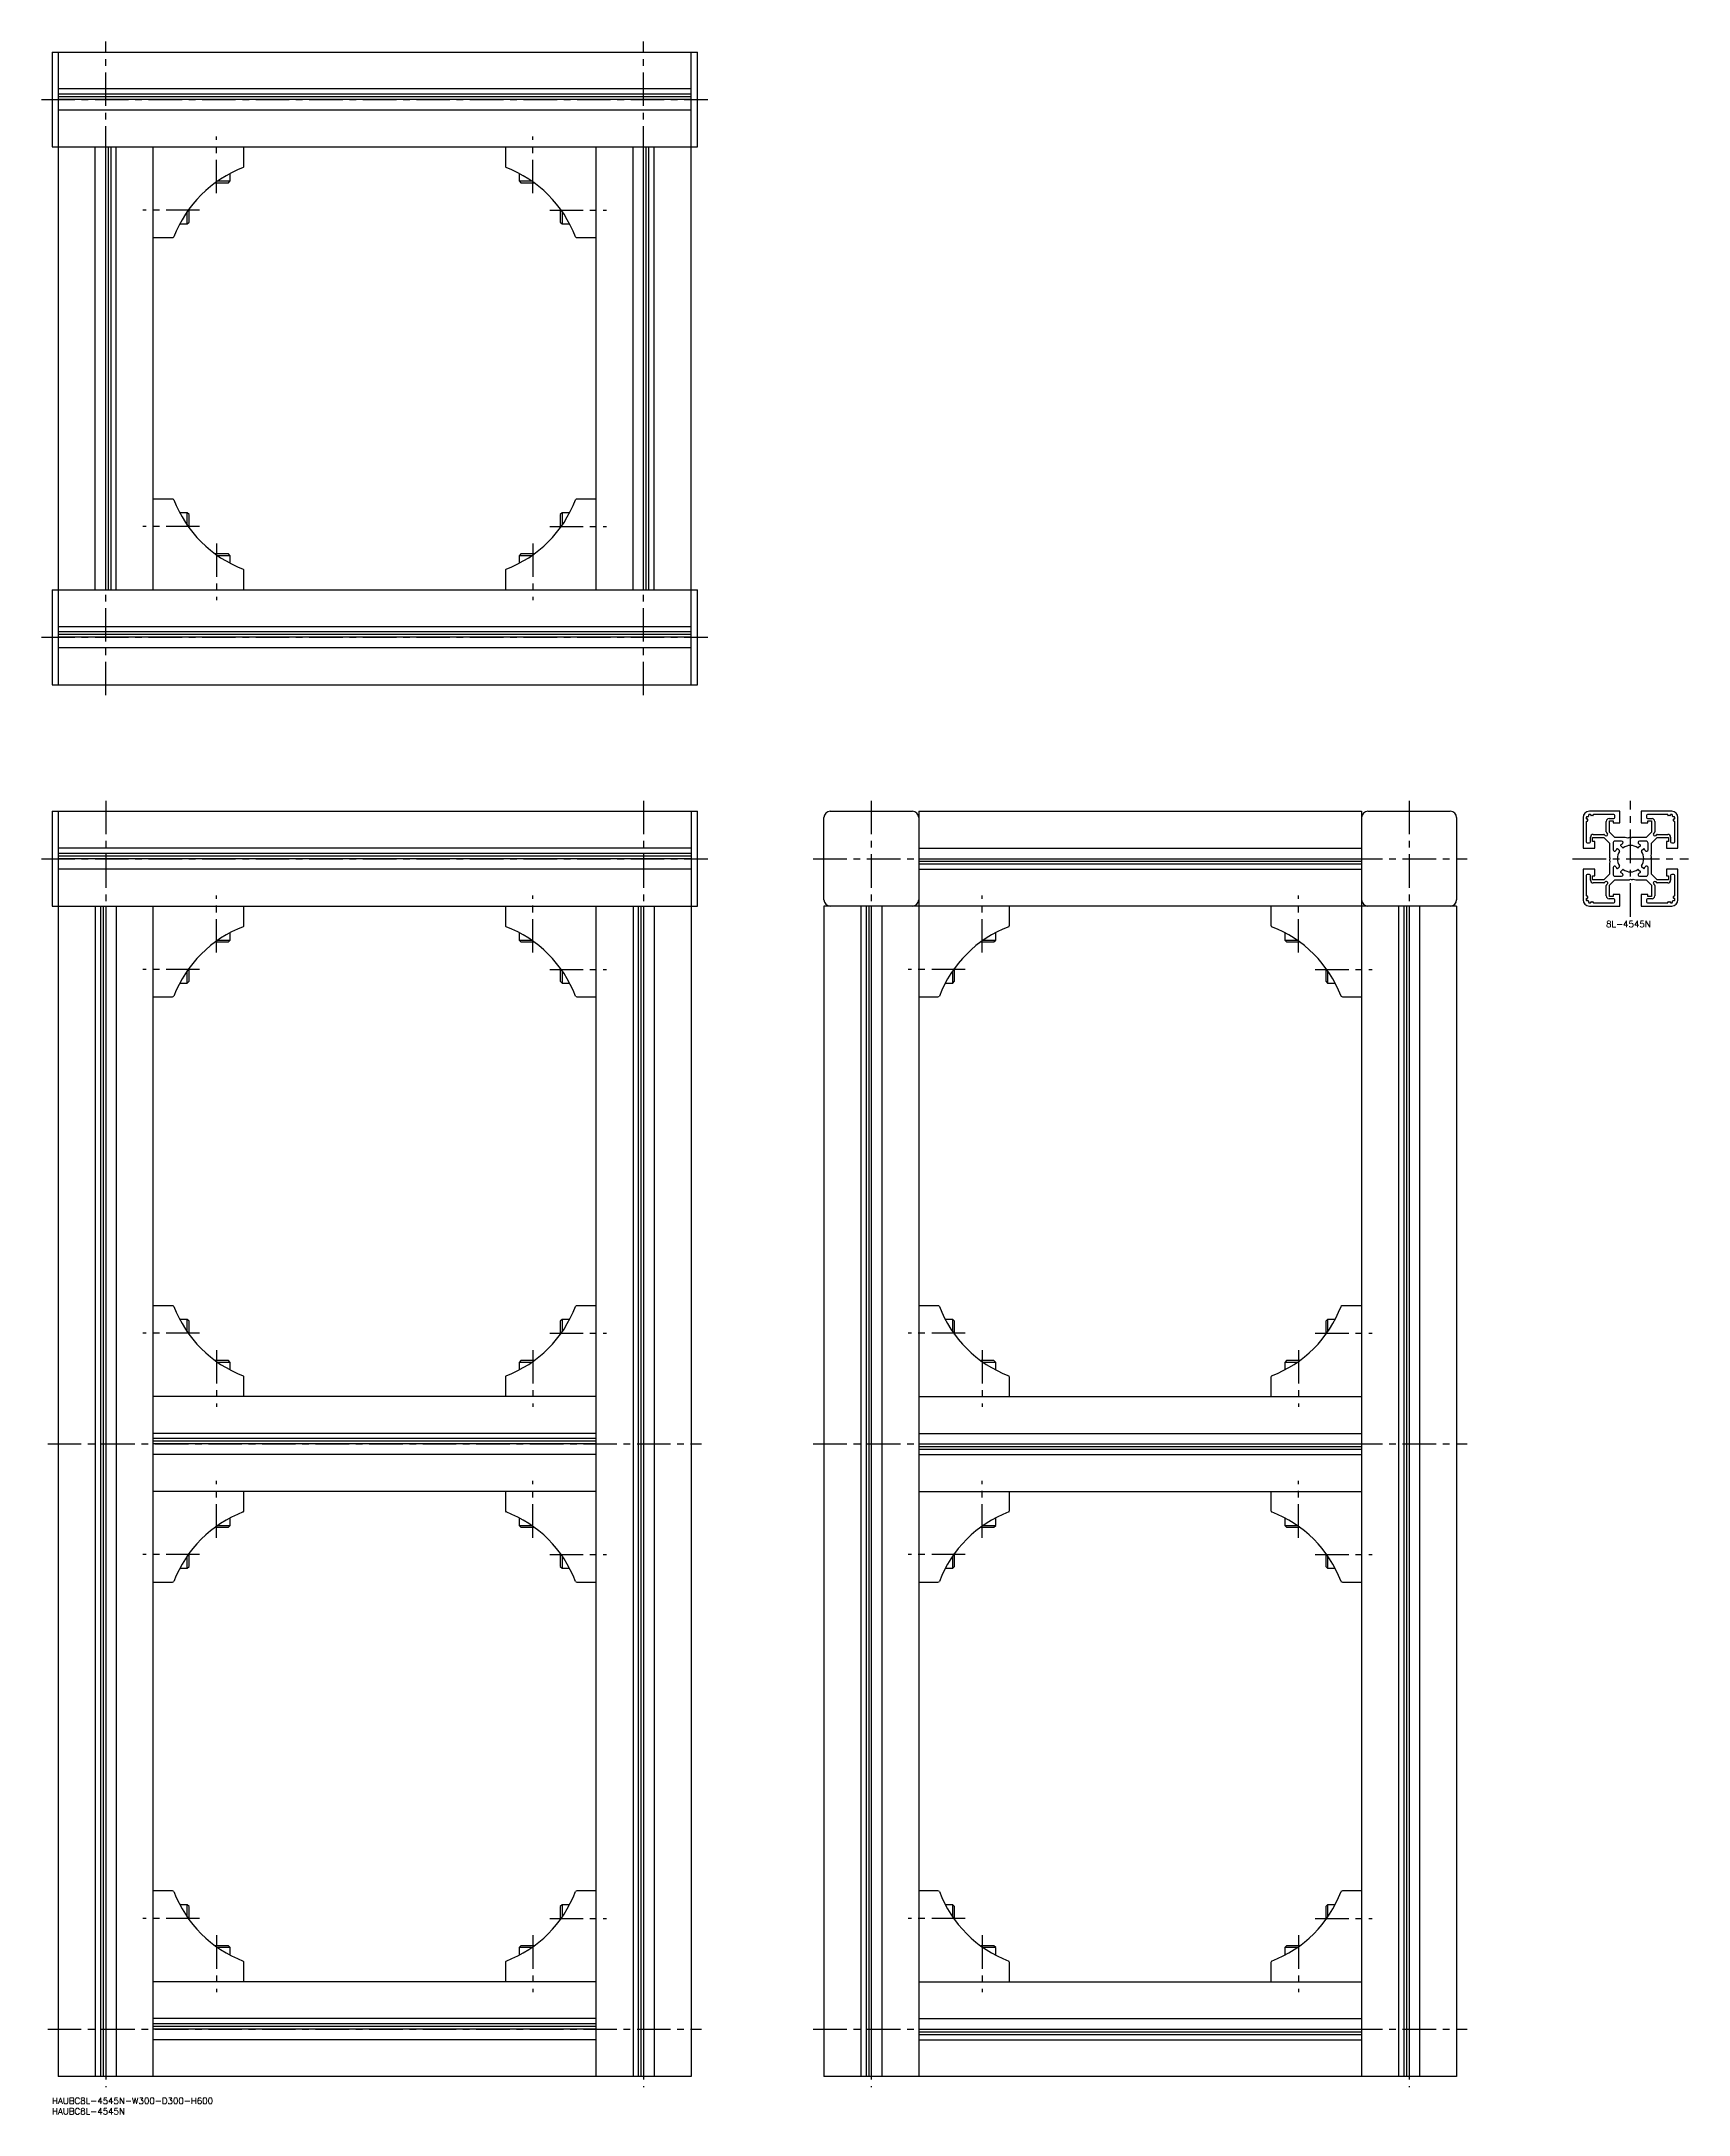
# Model space of a CAD drawing. Extents: x -5 to 776, y -8 to 975.
import ezdxf

# ---------------------------------------------------------------- set-up
doc = ezdxf.new("R2010")
doc.units = 0
doc.header["$LTSCALE"] = 0.5
doc.linetypes.add('CENTER', pattern=[50.8, 31.75, -6.35, 6.35, -6.35])
for name, color, linetype in [('MSM_CENTER', 1, 'CENTER'), ('MSM_CONTINUOUS', 7, 'CONTINUOUS'), ('MSM_PART_NUMBER', 7, 'CONTINUOUS')]:
    doc.layers.add(name, color=color, linetype=linetype)
doc.styles.get("Standard").update_dxf_attribs({"font": 'txt.shx', "height": 3, "bigfont": 'bigfont.shx'})

# ---------------------------------------------------------------- blocks, each defined once
blk = doc.blocks.new('*U8')
at = {"layer": 'MSM_PART_NUMBER'}
blk.add_text('HAUBC8L-4545N-W300-D300-H600', height=3, dxfattribs=at).set_placement((0, -3))
blk = doc.blocks.new('*U9')
at = {"layer": 'MSM_PART_NUMBER'}
blk.add_text('HAUBC8L-4545N', height=3, dxfattribs=at).set_placement((0, -8))
blk = doc.blocks.new('*U10')
at = {"layer": 'MSM_PART_NUMBER'}
blk.add_text('8L-4545N', height=3, dxfattribs=at).set_placement((736.88, 554.97))

msp = doc.modelspace()

# ---------------------------------------------------------------- linework, layer by layer
at = {"layer": 'MSM_CENTER'}
for p, q in [((25.5, 665), (25.5, 975)), ((280.5, 665), (280.5, 975)), ((-5, 947.5), (311, 947.5)), ((78, 903), (78, 930)), ((228, 903), (228, 930)), ((70, 895), (43, 895)), ((236, 895), (263, 895)), ((70, 745), (43, 745)), ((236, 745), (263, 745)), ((78, 737), (78, 710)), ((228, 737), (228, 710)), ((-5, 692.5), (311, 692.5)), ((25.5, 615), (25.5, 5)), ((280.5, 615), (280.5, 5)), ((388.5, 615), (388.5, 5)), ((643.5, 615), (643.5, 5)), ((748.5, 560), (748.5, 615)), ((-5, 587.5), (311, 587.5)), ((361, 587.5), (671, 587.5)), ((721, 587.5), (776, 587.5)), ((78, 543), (78, 570)), ((228, 543), (228, 570)), ((441, 543), (441, 570)), ((591, 543), (591, 570)), ((70, 535), (43, 535)), ((236, 535), (263, 535)), ((433, 535), (406, 535)), ((599, 535), (626, 535)), ((70, 362.5), (43, 362.5)), ((78, 354.5), (78, 327.5)), ((228, 354.5), (228, 327.5)), ((236, 362.5), (263, 362.5)), ((433, 362.5), (406, 362.5)), ((441, 354.5), (441, 327.5)), ((591, 354.5), (591, 327.5)), ((599, 362.5), (626, 362.5)), ((-2, 310), (308, 310)), ((361, 310), (671, 310)), ((78, 265.5), (78, 292.5)), ((228, 265.5), (228, 292.5)), ((441, 265.5), (441, 292.5)), ((591, 265.5), (591, 292.5)), ((70, 257.5), (43, 257.5)), ((236, 257.5), (263, 257.5)), ((433, 257.5), (406, 257.5)), ((599, 257.5), (626, 257.5)), ((70, 85), (43, 85)), ((236, 85), (263, 85)), ((433, 85), (406, 85)), ((599, 85), (626, 85)), ((78, 77), (78, 50)), ((228, 77), (228, 50)), ((441, 77), (441, 50)), ((591, 77), (591, 50)), ((-2, 32.5), (308, 32.5)), ((361, 32.5), (671, 32.5))]:
    msp.add_line(p, q, dxfattribs=at)
at = {"layer": 'MSM_CONTINUOUS'}
for p, q in [((0, 970), (306, 970)), ((0, 970), (0, 925)), ((3, 970), (3, 670)), ((303, 670), (303, 970)), ((306, 925), (306, 970)), ((303, 952.5), (3, 952.5)), ((303, 950), (3, 950)), ((303, 948.72), (3, 948.72)), ((303, 947.5), (3, 947.5)), ((303, 942.5), (3, 942.5)), ((0, 925), (306, 925)), ((20.5, 715), (20.5, 925)), ((25.5, 715), (25.5, 925)), ((26.72, 715), (26.72, 925)), ((28, 715), (28, 925)), ((30.5, 715), (30.5, 925)), ((48, 715), (48, 925)), ((91, 915.91), (91, 925)), ((215, 925), (215, 915.91)), ((258, 715), (258, 925)), ((275.5, 715), (275.5, 925)), ((280.5, 715), (280.5, 925)), ((281.72, 715), (281.72, 925)), ((283, 715), (283, 925)), ((285.5, 715), (285.5, 925)), ((77.39, 908), (83.63, 908)), ((78.61, 908.87), (84.5, 908.87)), ((83.63, 908), (84.5, 908.87)), ((84.5, 908.87), (84.5, 912.42)), ((221.5, 912.42), (221.5, 908.87)), ((221.5, 908.87), (222.37, 908)), ((221.5, 908.87), (227.39, 908.87)), ((222.37, 908), (228.61, 908)), ((65, 889.37), (65, 895.61)), ((241, 895.61), (241, 889.37)), ((60.58, 888.5), (64.13, 888.5)), ((64.13, 888.5), (64.13, 894.39)), ((64.13, 888.5), (65, 889.37)), ((241, 889.37), (241.87, 888.5)), ((241.87, 894.39), (241.87, 888.5)), ((241.87, 888.5), (245.42, 888.5)), ((48, 882), (57.09, 882)), ((248.91, 882), (258, 882)), ((57.09, 758), (48, 758)), ((258, 758), (248.91, 758)), ((64.13, 751.5), (60.58, 751.5)), ((65, 750.63), (64.13, 751.5)), ((64.13, 745.61), (64.13, 751.5)), ((65, 744.39), (65, 750.63)), ((241.87, 751.5), (241, 750.63)), ((241, 750.63), (241, 744.39)), ((245.42, 751.5), (241.87, 751.5)), ((241.87, 751.5), (241.87, 745.61)), ((83.63, 732), (77.39, 732)), ((84.5, 731.13), (78.61, 731.13)), ((84.5, 731.13), (83.63, 732)), ((84.5, 727.58), (84.5, 731.13)), ((222.37, 732), (221.5, 731.13)), ((221.5, 731.13), (221.5, 727.58)), ((227.39, 731.13), (221.5, 731.13)), ((228.61, 732), (222.37, 732)), ((91, 715), (91, 724.09)), ((215, 724.09), (215, 715)), ((0, 715), (0, 670)), ((0, 715), (306, 715)), ((306, 670), (306, 715)), ((303, 697.5), (3, 697.5)), ((303, 695), (3, 695)), ((303, 693.72), (3, 693.72)), ((303, 692.5), (3, 692.5)), ((303, 687.5), (3, 687.5)), ((0, 670), (306, 670)), ((0, 610), (306, 610)), ((0, 610), (0, 565)), ((3, 610), (3, 10)), ((303, 610), (303, 10)), ((306, 565), (306, 610)), ((369, 610), (408, 610)), ((411, 610), (411, 10)), ((411, 610), (621, 610)), ((621, 610), (621, 10)), ((624, 610), (663, 610)), ((743.5, 610), (729, 610)), ((743.5, 604.5), (743.5, 610)), ((753.5, 610), (753.5, 604.5)), ((768, 610), (753.5, 610)), ((366, 568), (366, 607)), ((666, 607), (666, 568)), ((726, 607), (726, 592.5)), ((727.5, 607.1), (727.5, 606.6)), ((727.5, 605), (727.5, 595.5)), ((727.7, 606.4), (727.9, 606.4)), ((727.9, 605.2), (727.7, 605.2)), ((728.3, 607.4), (727.8, 607.4)), ((728.1, 606.2), (728.1, 605.4)), ((728.6, 608.2), (728.6, 607.7)), ((729.4, 608.5), (728.9, 608.5)), ((729.6, 608.1), (729.6, 608.3)), ((730.6, 607.9), (729.8, 607.9)), ((730.8, 608.3), (730.8, 608.1)), ((740.5, 608.5), (731, 608.5)), ((737, 600.18), (737, 605.2)), ((737.48, 599.58), (737.09, 599.97)), ((738.3, 606.5), (740.5, 606.5)), ((738.5, 600.12), (738.5, 605.5)), ((738.5, 605.5), (740.3, 605.5)), ((741.12, 597.5), (738.5, 600.12)), ((740.3, 605.5), (740.3, 604.5)), ((740.3, 604.5), (743.5, 604.5)), ((741, 607), (741, 608)), ((753.5, 604.5), (756.7, 604.5)), ((758.5, 600.12), (755.88, 597.5)), ((756, 608), (756, 607)), ((766, 608.5), (756.5, 608.5)), ((756.5, 606.5), (758.7, 606.5)), ((756.7, 604.5), (756.7, 605.5)), ((756.7, 605.5), (758.5, 605.5)), ((758.5, 605.5), (758.5, 600.12)), ((759.91, 599.97), (759.52, 599.58)), ((760, 605.2), (760, 600.18)), ((766.2, 608.1), (766.2, 608.3)), ((767.2, 607.9), (766.4, 607.9)), ((767.4, 608.3), (767.4, 608.1)), ((768.1, 608.5), (767.6, 608.5)), ((768.4, 607.7), (768.4, 608.2)), ((769.2, 607.4), (768.7, 607.4)), ((768.9, 605.4), (768.9, 606.2)), ((769.1, 606.4), (769.3, 606.4)), ((769.3, 605.2), (769.1, 605.2)), ((769.5, 606.6), (769.5, 607.1)), ((769.5, 595.5), (769.5, 605)), ((771, 592.5), (771, 607)), ((303, 592.5), (3, 592.5)), ((303, 590), (3, 590)), ((411, 592.5), (621, 592.5)), ((726, 592.5), (731.5, 592.5)), ((728, 595), (729, 595)), ((729.5, 595.5), (729.5, 597.7)), ((730.5, 595.7), (730.5, 597.5)), ((730.5, 597.5), (735.88, 597.5)), ((731.5, 595.7), (730.5, 595.7)), ((730.8, 599), (735.82, 599)), ((731.5, 592.5), (731.5, 595.7)), ((735.88, 597.5), (738.5, 594.88)), ((736.03, 598.91), (736.42, 598.52)), ((738.5, 594.88), (738.5, 588.15)), ((740.2, 594.8), (740.2, 591.73)), ((746, 597.5), (741.12, 597.5)), ((744.27, 595.8), (741.2, 595.8)), ((742.43, 592.16), (743.25, 591.33)), ((744.67, 592.75), (743.84, 593.57)), ((747.28, 597.25), (746, 597.5)), ((747.6, 597.43), (747.28, 597.25)), ((748.5, 597.2), (748.1, 597.43)), ((748.9, 597.43), (748.5, 597.2)), ((755.88, 597.5), (749.15, 597.5)), ((753.16, 593.57), (752.33, 592.75)), ((755.8, 595.8), (752.73, 595.8)), ((753.75, 591.33), (754.57, 592.16)), ((756.8, 591.73), (756.8, 594.8)), ((758.25, 588.72), (758.5, 590)), ((758.5, 594.88), (761.12, 597.5)), ((758.5, 590), (758.5, 594.88)), ((760.58, 598.52), (760.97, 598.91)), ((761.12, 597.5), (766.5, 597.5)), ((761.18, 599), (766.2, 599)), ((766.5, 595.7), (765.5, 595.7)), ((765.5, 595.7), (765.5, 592.5)), ((765.5, 592.5), (771, 592.5)), ((766.5, 597.5), (766.5, 595.7)), ((767.5, 597.7), (767.5, 595.5)), ((768, 595), (769, 595)), ((303, 588.72), (3, 588.72)), ((303, 587.5), (3, 587.5)), ((303, 582.5), (3, 582.5)), ((411, 587.5), (621, 587.5)), ((411, 586.28), (621, 586.28)), ((411, 585), (621, 585)), ((411, 582.5), (621, 582.5)), ((731.5, 582.5), (726, 582.5)), ((726, 582.5), (726, 568)), ((729, 580), (728, 580)), ((731.5, 579.3), (731.5, 582.5)), ((738.5, 580.12), (735.88, 577.5)), ((738.75, 586.28), (738.5, 585)), ((738.5, 585), (738.5, 580.12)), ((738.57, 587.9), (738.8, 587.5)), ((738.8, 587.5), (738.57, 587.1)), ((738.57, 586.6), (738.75, 586.28)), ((740.2, 583.27), (740.2, 580.2)), ((743.25, 583.67), (742.43, 582.84)), ((743.84, 581.43), (744.67, 582.25)), ((752.33, 582.25), (753.16, 581.43)), ((754.57, 582.84), (753.75, 583.67)), ((756.8, 580.2), (756.8, 583.27)), ((758.2, 587.5), (758.43, 587.9)), ((758.43, 587.1), (758.2, 587.5)), ((758.43, 588.4), (758.25, 588.72)), ((758.5, 580.12), (758.5, 586.85)), ((761.12, 577.5), (758.5, 580.12)), ((771, 582.5), (765.5, 582.5)), ((765.5, 582.5), (765.5, 579.3)), ((769, 580), (768, 580)), ((771, 568), (771, 582.5)), ((727.5, 579.5), (727.5, 570)), ((729.5, 577.3), (729.5, 579.5)), ((730.5, 577.5), (730.5, 579.3)), ((730.5, 579.3), (731.5, 579.3)), ((735.88, 577.5), (730.5, 577.5)), ((735.82, 576), (730.8, 576)), ((736.42, 576.48), (736.03, 576.09)), ((737, 569.8), (737, 574.82)), ((737.09, 575.03), (737.48, 575.42)), ((738.5, 574.88), (741.12, 577.5)), ((738.5, 569.5), (738.5, 574.88)), ((743.5, 570.5), (740.3, 570.5)), ((740.3, 570.5), (740.3, 569.5)), ((741.12, 577.5), (747.85, 577.5)), ((741.2, 579.2), (744.27, 579.2)), ((743.5, 565), (743.5, 570.5)), ((748.1, 577.57), (748.5, 577.8)), ((748.5, 577.8), (748.9, 577.57)), ((749.4, 577.57), (749.72, 577.75)), ((749.72, 577.75), (751, 577.5)), ((751, 577.5), (755.88, 577.5)), ((752.73, 579.2), (755.8, 579.2)), ((756.7, 570.5), (753.5, 570.5)), ((753.5, 570.5), (753.5, 565)), ((755.88, 577.5), (758.5, 574.88)), ((756.7, 569.5), (756.7, 570.5)), ((758.5, 574.88), (758.5, 569.5)), ((759.52, 575.42), (759.91, 575.03)), ((760, 574.82), (760, 569.8)), ((760.97, 576.09), (760.58, 576.48)), ((766.5, 577.5), (761.12, 577.5)), ((766.2, 576), (761.18, 576)), ((765.5, 579.3), (766.5, 579.3)), ((766.5, 579.3), (766.5, 577.5)), ((767.5, 579.5), (767.5, 577.3)), ((769.5, 570), (769.5, 579.5)), ((0, 565), (306, 565)), ((20.5, 565), (20.5, 10)), ((23, 565), (23, 10)), ((24.28, 565), (24.28, 10)), ((25.5, 565), (25.5, 10)), ((30.5, 565), (30.5, 10)), ((48, 10), (48, 565)), ((91, 555.91), (91, 565)), ((215, 565), (215, 555.91)), ((258, 10), (258, 565)), ((275.5, 565), (275.5, 10)), ((278, 565), (278, 10)), ((279.28, 565), (279.28, 10)), ((280.5, 565), (280.5, 10)), ((285.5, 565), (285.5, 10)), ((666, 565), (366, 565)), ((366, 565), (366, 10)), ((383.5, 565), (383.5, 10)), ((386, 565), (386, 10)), ((387.28, 565), (387.28, 10)), ((388.5, 565), (388.5, 10)), ((393.5, 565), (393.5, 10)), ((454, 555.91), (454, 565)), ((578, 565), (578, 555.91)), ((638.5, 565), (638.5, 10)), ((641, 565), (641, 10)), ((642.28, 565), (642.28, 10)), ((643.5, 565), (643.5, 10)), ((648.5, 565), (648.5, 10)), ((666, 565), (666, 10)), ((727.5, 568.4), (727.5, 567.9)), ((727.7, 569.8), (727.9, 569.8)), ((727.9, 568.6), (727.7, 568.6)), ((727.8, 567.6), (728.3, 567.6)), ((728.1, 569.6), (728.1, 568.8)), ((728.6, 567.3), (728.6, 566.8)), ((728.9, 566.5), (729.4, 566.5)), ((729, 565), (743.5, 565)), ((729.6, 566.7), (729.6, 566.9)), ((729.8, 567.1), (730.6, 567.1)), ((730.8, 566.9), (730.8, 566.7)), ((731, 566.5), (740.5, 566.5)), ((740.5, 568.5), (738.3, 568.5)), ((740.3, 569.5), (738.5, 569.5)), ((741, 567), (741, 568)), ((753.5, 565), (768, 565)), ((756, 568), (756, 567)), ((758.7, 568.5), (756.5, 568.5)), ((756.5, 566.5), (766, 566.5)), ((758.5, 569.5), (756.7, 569.5)), ((766.2, 566.7), (766.2, 566.9)), ((766.4, 567.1), (767.2, 567.1)), ((767.4, 566.9), (767.4, 566.7)), ((767.6, 566.5), (768.1, 566.5)), ((768.4, 566.8), (768.4, 567.3)), ((768.7, 567.6), (769.2, 567.6)), ((768.9, 568.8), (768.9, 569.6)), ((769.1, 569.8), (769.3, 569.8)), ((769.3, 568.6), (769.1, 568.6)), ((769.5, 567.9), (769.5, 568.4)), ((84.5, 548.87), (84.5, 552.42)), ((221.5, 552.42), (221.5, 548.87)), ((447.5, 548.87), (447.5, 552.42)), ((584.5, 552.42), (584.5, 548.87)), ((77.39, 548), (83.63, 548)), ((78.61, 548.87), (84.5, 548.87)), ((83.63, 548), (84.5, 548.87)), ((221.5, 548.87), (222.37, 548)), ((221.5, 548.87), (227.39, 548.87)), ((222.37, 548), (228.61, 548)), ((440.39, 548), (446.63, 548)), ((441.61, 548.87), (447.5, 548.87)), ((446.63, 548), (447.5, 548.87)), ((584.5, 548.87), (585.37, 548)), ((584.5, 548.87), (590.39, 548.87)), ((585.37, 548), (591.61, 548)), ((64.13, 528.5), (64.13, 534.39)), ((65, 529.37), (65, 535.61)), ((241, 535.61), (241, 529.37)), ((241.87, 534.39), (241.87, 528.5)), ((427.13, 528.5), (427.13, 534.39)), ((428, 529.37), (428, 535.61)), ((604, 535.61), (604, 529.37)), ((604.87, 534.39), (604.87, 528.5)), ((48, 522), (57.09, 522)), ((60.58, 528.5), (64.13, 528.5)), ((64.13, 528.5), (65, 529.37)), ((241, 529.37), (241.87, 528.5)), ((241.87, 528.5), (245.42, 528.5)), ((248.91, 522), (258, 522)), ((411, 522), (420.09, 522)), ((423.58, 528.5), (427.13, 528.5)), ((427.13, 528.5), (428, 529.37)), ((604, 529.37), (604.87, 528.5)), ((604.87, 528.5), (608.42, 528.5)), ((611.91, 522), (621, 522)), ((57.09, 375.5), (48, 375.5)), ((258, 375.5), (248.91, 375.5)), ((420.09, 375.5), (411, 375.5)), ((621, 375.5), (611.91, 375.5)), ((64.13, 369), (60.58, 369)), ((65, 368.13), (64.13, 369)), ((64.13, 363.11), (64.13, 369)), ((65, 361.89), (65, 368.13)), ((241.87, 369), (241, 368.13)), ((241, 368.13), (241, 361.89)), ((245.42, 369), (241.87, 369)), ((241.87, 369), (241.87, 363.11)), ((427.13, 369), (423.58, 369)), ((428, 368.13), (427.13, 369)), ((427.13, 363.11), (427.13, 369)), ((428, 361.89), (428, 368.13)), ((604.87, 369), (604, 368.13)), ((604, 368.13), (604, 361.89)), ((608.42, 369), (604.87, 369)), ((604.87, 369), (604.87, 363.11)), ((83.63, 349.5), (77.39, 349.5)), ((84.5, 348.63), (78.61, 348.63)), ((84.5, 348.63), (83.63, 349.5)), ((84.5, 345.08), (84.5, 348.63)), ((222.37, 349.5), (221.5, 348.63)), ((221.5, 348.63), (221.5, 345.08)), ((227.39, 348.63), (221.5, 348.63)), ((228.61, 349.5), (222.37, 349.5)), ((446.63, 349.5), (440.39, 349.5)), ((447.5, 348.63), (441.61, 348.63)), ((447.5, 348.63), (446.63, 349.5)), ((447.5, 345.08), (447.5, 348.63)), ((585.37, 349.5), (584.5, 348.63)), ((584.5, 348.63), (584.5, 345.08)), ((590.39, 348.63), (584.5, 348.63)), ((591.61, 349.5), (585.37, 349.5)), ((91, 332.5), (91, 341.59)), ((215, 341.59), (215, 332.5)), ((454, 332.5), (454, 341.59)), ((578, 341.59), (578, 332.5)), ((258, 332.5), (48, 332.5)), ((411, 332.5), (621, 332.5)), ((258, 315), (48, 315)), ((411, 315), (621, 315)), ((258, 312.5), (48, 312.5)), ((258, 311.22), (48, 311.22)), ((258, 310), (48, 310)), ((258, 305), (48, 305)), ((411, 310), (621, 310)), ((411, 308.78), (621, 308.78)), ((411, 307.5), (621, 307.5)), ((411, 305), (621, 305)), ((258, 287.5), (48, 287.5)), ((91, 278.41), (91, 287.5)), ((215, 287.5), (215, 278.41)), ((411, 287.5), (621, 287.5)), ((454, 278.41), (454, 287.5)), ((578, 287.5), (578, 278.41)), ((77.39, 270.5), (83.63, 270.5)), ((78.61, 271.37), (84.5, 271.37)), ((83.63, 270.5), (84.5, 271.37)), ((84.5, 271.37), (84.5, 274.92)), ((221.5, 274.92), (221.5, 271.37)), ((221.5, 271.37), (222.37, 270.5)), ((221.5, 271.37), (227.39, 271.37)), ((222.37, 270.5), (228.61, 270.5)), ((440.39, 270.5), (446.63, 270.5)), ((441.61, 271.37), (447.5, 271.37)), ((446.63, 270.5), (447.5, 271.37)), ((447.5, 271.37), (447.5, 274.92)), ((584.5, 274.92), (584.5, 271.37)), ((584.5, 271.37), (585.37, 270.5)), ((584.5, 271.37), (590.39, 271.37)), ((585.37, 270.5), (591.61, 270.5)), ((64.13, 251), (64.13, 256.89)), ((65, 251.87), (65, 258.11)), ((241, 258.11), (241, 251.87)), ((241.87, 256.89), (241.87, 251)), ((427.13, 251), (427.13, 256.89)), ((428, 251.87), (428, 258.11)), ((604, 258.11), (604, 251.87)), ((604.87, 256.89), (604.87, 251)), ((60.58, 251), (64.13, 251)), ((64.13, 251), (65, 251.87)), ((241, 251.87), (241.87, 251)), ((241.87, 251), (245.42, 251)), ((423.58, 251), (427.13, 251)), ((427.13, 251), (428, 251.87)), ((604, 251.87), (604.87, 251)), ((604.87, 251), (608.42, 251)), ((48, 244.5), (57.09, 244.5)), ((248.91, 244.5), (258, 244.5)), ((411, 244.5), (420.09, 244.5)), ((611.91, 244.5), (621, 244.5)), ((57.09, 98), (48, 98)), ((64.13, 91.5), (60.58, 91.5)), ((65, 90.63), (64.13, 91.5)), ((64.13, 85.61), (64.13, 91.5)), ((65, 84.39), (65, 90.63)), ((241.87, 91.5), (241, 90.63)), ((241, 90.63), (241, 84.39)), ((245.42, 91.5), (241.87, 91.5)), ((241.87, 91.5), (241.87, 85.61)), ((258, 98), (248.91, 98)), ((420.09, 98), (411, 98)), ((427.13, 91.5), (423.58, 91.5)), ((428, 90.63), (427.13, 91.5)), ((427.13, 85.61), (427.13, 91.5)), ((428, 84.39), (428, 90.63)), ((604.87, 91.5), (604, 90.63)), ((604, 90.63), (604, 84.39)), ((608.42, 91.5), (604.87, 91.5)), ((604.87, 91.5), (604.87, 85.61)), ((621, 98), (611.91, 98)), ((83.63, 72), (77.39, 72)), ((84.5, 71.13), (78.61, 71.13)), ((84.5, 71.13), (83.63, 72)), ((84.5, 67.58), (84.5, 71.13)), ((222.37, 72), (221.5, 71.13)), ((221.5, 71.13), (221.5, 67.58)), ((227.39, 71.13), (221.5, 71.13)), ((228.61, 72), (222.37, 72)), ((446.63, 72), (440.39, 72)), ((447.5, 71.13), (441.61, 71.13)), ((447.5, 71.13), (446.63, 72)), ((447.5, 67.58), (447.5, 71.13)), ((585.37, 72), (584.5, 71.13)), ((584.5, 71.13), (584.5, 67.58)), ((590.39, 71.13), (584.5, 71.13)), ((591.61, 72), (585.37, 72)), ((91, 55), (91, 64.09)), ((215, 64.09), (215, 55)), ((454, 55), (454, 64.09)), ((578, 64.09), (578, 55)), ((258, 55), (48, 55)), ((411, 55), (621, 55)), ((258, 37.5), (48, 37.5)), ((258, 35), (48, 35)), ((258, 33.72), (48, 33.72)), ((258, 32.5), (48, 32.5)), ((411, 37.5), (621, 37.5)), ((411, 32.5), (621, 32.5)), ((411, 31.28), (621, 31.28)), ((411, 30), (621, 30)), ((258, 27.5), (48, 27.5)), ((411, 27.5), (621, 27.5)), ((303, 10), (3, 10)), ((666, 10), (366, 10))]:
    msp.add_line(p, q, dxfattribs=at)
for centre, radius, start, end in [((110.78, 862.22), 56.67, 110.7505, 159.2495), ((90, 915.91), 1, 315, 0), ((216, 915.91), 1, 180, 225), ((195.22, 862.22), 56.67, 20.7505, 69.2495), ((57.09, 883), 1, 270, 315), ((248.91, 883), 1, 225, 270), ((57.09, 757), 1, 45, 90), ((110.78, 777.78), 56.67, 200.7505, 249.2495), ((195.22, 777.78), 56.67, 290.7505, 339.2495), ((248.91, 757), 1, 90, 135), ((90, 724.09), 1, 0, 45), ((216, 724.09), 1, 135, 180), ((369, 607), 3, 90, 180), ((408, 607), 3, 0, 90), ((624, 607), 3, 90, 180), ((663, 607), 3, 0, 90), ((729, 607), 3, 90, 180), ((768, 607), 3, 0, 90), ((727.8, 607.1), 0.3, 90, 180), ((727.7, 606.6), 0.2, 180, 270), ((727.7, 605), 0.2, 90, 180), ((727.9, 606.2), 0.2, 0, 90), ((727.9, 605.4), 0.2, 270, 0), ((728.3, 607.7), 0.3, 270, 0), ((728.9, 608.2), 0.3, 90, 180), ((729.4, 608.3), 0.2, 0, 90), ((729.8, 608.1), 0.2, 180, 270), ((730.6, 608.1), 0.2, 270, 0), ((731, 608.3), 0.2, 90, 180), ((738.3, 605.2), 1.3, 90, 180), ((737.3, 600.18), 0.3, 180, 225), ((740.5, 608), 0.5, 0, 90), ((740.5, 607), 0.5, 270, 0), ((756.5, 608), 0.5, 90, 180), ((756.5, 607), 0.5, 180, 270), ((758.7, 605.2), 1.3, 0, 90), ((759.7, 600.18), 0.3, 315, 0), ((766, 608.3), 0.2, 0, 90), ((766.4, 608.1), 0.2, 180, 270), ((767.2, 608.1), 0.2, 270, 0), ((767.6, 608.3), 0.2, 90, 180), ((768.1, 608.2), 0.3, 0, 90), ((768.7, 607.7), 0.3, 180, 270), ((769.1, 606.2), 0.2, 90, 180), ((769.1, 605.4), 0.2, 180, 270), ((769.2, 607.1), 0.3, 0, 90), ((769.3, 606.6), 0.2, 270, 0), ((769.3, 605), 0.2, 0, 90), ((728, 595.5), 0.5, 180, 270), ((729, 595.5), 0.5, 270, 0), ((730.8, 597.7), 1.3, 90, 180), ((735.82, 598.7), 0.3, 45, 90), ((736.95, 599.05), 0.75, 225, 45), ((741.2, 594.8), 1, 90, 180), ((740.9, 591.73), 0.7, 180, 330.87538), ((748.5, 587.5), 8, 144.71987, 150.87539), ((742.21, 591.95), 0.3, 45, 144.71987), ((748.5, 587.5), 6.25, 146.44769, 213.55231), ((743.04, 591.12), 0.3, 326.44769, 45), ((744.05, 593.79), 0.3, 125.28014, 225), ((748.5, 587.5), 8, 119.12461, 125.28013), ((744.27, 595.1), 0.7, 299.1246, 90), ((744.88, 592.96), 0.3, 225, 303.55231), ((748.5, 587.5), 6.25, 56.44769, 123.55231), ((747.85, 597), 0.5, 60, 120), ((749.15, 597), 0.5, 90, 120), ((752.12, 592.96), 0.3, 236.44769, 315), ((752.73, 595.1), 0.7, 90, 240.87539), ((748.5, 587.5), 8, 54.71987, 60.87539), ((752.95, 593.79), 0.3, 315, 54.71987), ((753.96, 591.12), 0.3, 135, 213.55231), ((748.5, 587.5), 6.25, 326.44769, 33.55231), ((754.79, 591.95), 0.3, 35.28014, 135), ((748.5, 587.5), 8, 29.12461, 35.28013), ((756.1, 591.73), 0.7, 209.12461, 0), ((755.8, 594.8), 1, 0, 90), ((760.05, 599.05), 0.75, 135, 315), ((761.18, 598.7), 0.3, 90, 135), ((766.2, 597.7), 1.3, 0, 90), ((768, 595.5), 0.5, 180, 270), ((769, 595.5), 0.5, 270, 0), ((728, 579.5), 0.5, 90, 180), ((729, 579.5), 0.5, 0, 90), ((739, 588.15), 0.5, 180, 210), ((739, 586.85), 0.5, 150, 210), ((740.9, 583.27), 0.7, 29.1246, 180), ((741.2, 580.2), 1, 180, 270), ((748.5, 587.5), 8, 209.12461, 215.28013), ((742.21, 583.05), 0.3, 215.28014, 315), ((743.04, 583.88), 0.3, 315, 33.55231), ((744.05, 581.21), 0.3, 135, 234.71987), ((748.5, 587.5), 8, 234.71987, 240.87539), ((744.27, 579.9), 0.7, 270, 60.87538), ((744.88, 582.04), 0.3, 56.44769, 135), ((748.5, 587.5), 6.25, 236.44769, 303.55231), ((752.12, 582.04), 0.3, 45, 123.55231), ((752.73, 579.9), 0.7, 119.1246, 270), ((748.5, 587.5), 8, 299.12461, 305.28013), ((752.95, 581.21), 0.3, 305.28014, 45), ((753.96, 583.88), 0.3, 146.44769, 225), ((754.79, 583.05), 0.3, 225, 324.71987), ((748.5, 587.5), 8, 324.71987, 330.87539), ((756.1, 583.27), 0.7, 0, 150.87538), ((755.8, 580.2), 1, 270, 0), ((758, 588.15), 0.5, 330, 30), ((758, 586.85), 0.5, 0, 30), ((768, 579.5), 0.5, 90, 180), ((769, 579.5), 0.5, 0, 90), ((730.8, 577.3), 1.3, 180, 270), ((735.82, 576.3), 0.3, 270, 315), ((736.95, 575.95), 0.75, 314.99999, 135.00001), ((737.3, 574.82), 0.3, 135, 180), ((747.85, 578), 0.5, 270, 300), ((749.15, 578), 0.5, 240, 300), ((760.05, 575.95), 0.75, 45, 225), ((759.7, 574.82), 0.3, 0, 45), ((761.18, 576.3), 0.3, 225, 270), ((766.2, 577.3), 1.3, 270, 0), ((369, 568), 3, 180, 270), ((408, 568), 3, 270, 0), ((624, 568), 3, 180, 270), ((663, 568), 3, 270, 0), ((729, 568), 3, 180, 270), ((727.7, 570), 0.2, 180, 270), ((727.7, 568.4), 0.2, 90, 180), ((727.8, 567.9), 0.3, 180, 270), ((727.9, 569.6), 0.2, 0, 90), ((727.9, 568.8), 0.2, 270, 0), ((728.3, 567.3), 0.3, 0, 90), ((728.9, 566.8), 0.3, 180, 270), ((729.4, 566.7), 0.2, 270, 0), ((729.8, 566.9), 0.2, 90, 180), ((730.6, 566.9), 0.2, 0, 90), ((731, 566.7), 0.2, 180, 270), ((738.3, 569.8), 1.3, 180, 270), ((740.5, 568), 0.5, 0, 90), ((740.5, 567), 0.5, 270, 0), ((756.5, 568), 0.5, 90, 180), ((756.5, 567), 0.5, 180, 270), ((758.7, 569.8), 1.3, 270, 0), ((766, 566.7), 0.2, 270, 0), ((766.4, 566.9), 0.2, 90, 180), ((767.2, 566.9), 0.2, 0, 90), ((767.6, 566.7), 0.2, 180, 270), ((768, 568), 3, 270, 0), ((768.1, 566.8), 0.3, 270, 0), ((768.7, 567.3), 0.3, 90, 180), ((769.1, 569.6), 0.2, 90, 180), ((769.1, 568.8), 0.2, 180, 270), ((769.2, 567.9), 0.3, 270, 0), ((769.3, 570), 0.2, 270, 0), ((769.3, 568.4), 0.2, 0, 90), ((110.78, 502.22), 56.67, 110.7505, 159.2495), ((90, 555.91), 1, 315, 0), ((216, 555.91), 1, 180, 225), ((195.22, 502.22), 56.67, 20.7505, 69.2495), ((473.78, 502.22), 56.67, 110.7505, 159.2495), ((453, 555.91), 1, 315, 0), ((579, 555.91), 1, 180, 225), ((558.22, 502.22), 56.67, 20.7505, 69.2495), ((57.09, 523), 1, 270, 315), ((248.91, 523), 1, 225, 270), ((420.09, 523), 1, 270, 315), ((611.91, 523), 1, 225, 270), ((57.09, 374.5), 1, 45, 90), ((110.78, 395.28), 56.67, 200.7505, 249.2495), ((195.22, 395.28), 56.67, 290.7505, 339.2495), ((248.91, 374.5), 1, 90, 135), ((420.09, 374.5), 1, 45, 90), ((473.78, 395.28), 56.67, 200.7505, 249.2495), ((558.22, 395.28), 56.67, 290.7505, 339.2495), ((611.91, 374.5), 1, 90, 135), ((90, 341.59), 1, 0, 45), ((216, 341.59), 1, 135, 180), ((453, 341.59), 1, 0, 45), ((579, 341.59), 1, 135, 180), ((110.78, 224.72), 56.67, 110.7505, 159.2495), ((90, 278.41), 1, 315, 0), ((216, 278.41), 1, 180, 225), ((195.22, 224.72), 56.67, 20.7505, 69.2495), ((473.78, 224.72), 56.67, 110.7505, 159.2495), ((453, 278.41), 1, 315, 0), ((579, 278.41), 1, 180, 225), ((558.22, 224.72), 56.67, 20.7505, 69.2495), ((57.09, 245.5), 1, 270, 315), ((248.91, 245.5), 1, 225, 270), ((420.09, 245.5), 1, 270, 315), ((611.91, 245.5), 1, 225, 270), ((57.09, 97), 1, 45, 90), ((110.78, 117.78), 56.67, 200.7505, 249.2495), ((195.22, 117.78), 56.67, 290.7505, 339.2495), ((248.91, 97), 1, 90, 135), ((420.09, 97), 1, 45, 90), ((473.78, 117.78), 56.67, 200.7505, 249.2495), ((558.22, 117.78), 56.67, 290.7505, 339.2495), ((611.91, 97), 1, 90, 135), ((90, 64.09), 1, 0, 45), ((216, 64.09), 1, 135, 180), ((453, 64.09), 1, 0, 45), ((579, 64.09), 1, 135, 180)]:
    msp.add_arc(centre, radius, start, end, dxfattribs=at)

# ---------------------------------------------------------------- block references
for name in ['*U10', '*U8', '*U9']:
    msp.add_blockref(name, (0, 0), dxfattribs=at)

doc.saveas('drawing.dxf')
